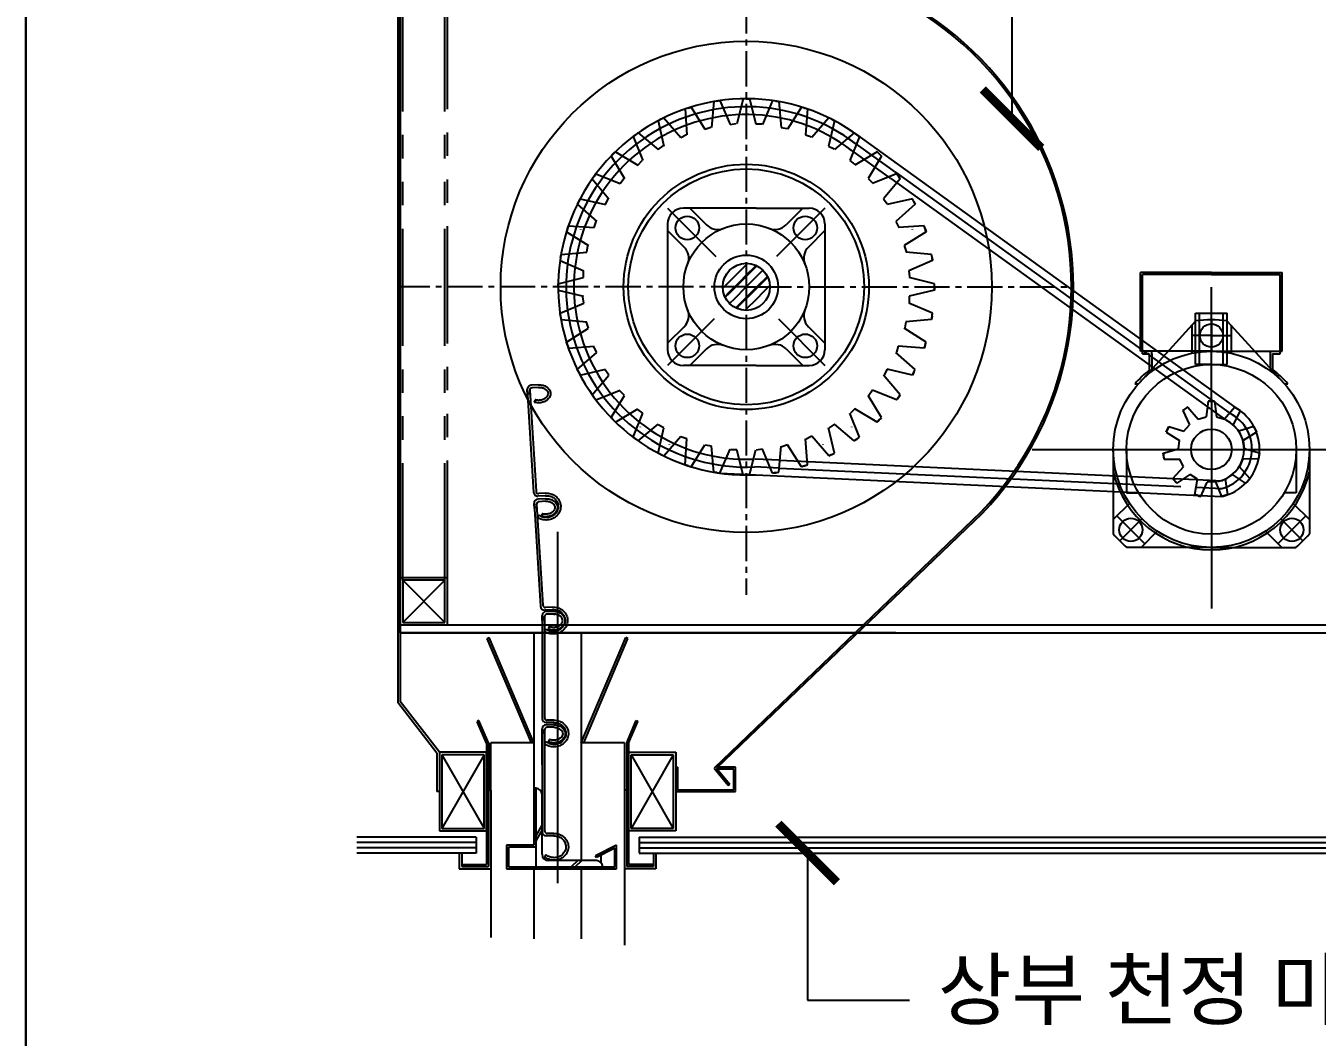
# Model space of a CAD drawing. Extents: x 4650 to 80882, y 2100 to 57300.
# Drawn here: x 4650 to 10159, y 10852 to 15167 of the extents above; entities that cross this region are included whole.
import ezdxf

# ---------------------------------------------------------------- set-up
doc = ezdxf.new("R2010")
doc.units = 0
doc.header["$LTSCALE"] = 200
doc.header["$MEASUREMENT"] = 0
for name, pattern in [('CENTER2', [1.125, 0.75, -0.125, 0.125, -0.125]), ('CENTERX2', [4, 2.5, -0.5, 0.5, -0.5]), ('PHANTOM', [2.5, 1.25, -0.25, 0.25, -0.25, 0.25, -0.25]), ('PHANTOMX2', [5, 2.5, -0.5, 0.5, -0.5, 0.5, -0.5])]:
    doc.linetypes.add(name, pattern=pattern)
doc.layers.get('0').update_dxf_attribs({"linetype": 'CONTINUOUS'})
for name, color, linetype in [('1', 1, 'CONTINUOUS'), ('2', 6, 'CONTINUOUS'), ('3', 3, 'CONTINUOUS'), ('3SEC', 3, 'CONTINUOUS'), ('ANIFO', 7, 'CONTINUOUS'), ('C', 4, 'CONTINUOUS'), ('LIN', 1, 'CENTER2'), ('R', 1, 'CONTINUOUS'), ('S', 2, 'CONTINUOUS'), ('SYM-LEAD', 6, 'CONTINUOUS'), ('TEX', 3, 'CONTINUOUS'), ('TEXT', 3, 'CONTINUOUS'), ('YG01', 3, 'CONTINUOUS')]:
    doc.layers.add(name, color=color, linetype=linetype)
doc.styles.add('$0$스타일1', font='malgun.ttf')
doc.styles.add('스타일1', font='malgun.ttf')
doc.dimstyles.new('DIM-QD 1', dxfattribs={"dimtxt": 3, "dimasz": 1.5, "dimexe": 1, "dimexo": 0, "dimgap": 1, "dimtad": 1, "dimdec": 3, "dimdsep": 46, "dimlunit": 6, "dimtxsty": '$0$스타일1', "dimblk1": 'ARCHTICK', "dimblk2": 'ARCHTICK', "dimsah": 1, "dimcen": 0, "dimclrd": 256, "dimclre": 256, "dimclrt": 3, "dimazin": 2, "dimtfac": 1, "dimtdec": 3, "dimtix": 1, "dimtmove": 2, "dimatfit": 3, "dimldrblk": 'ARCHTICK', "dimfxl": 1, "dimtolj": 1, "dimtzin": 0, "dimarcsym": 0})

# ---------------------------------------------------------------- blocks, each defined once
blk = doc.blocks.new('_ARCHTICK')
at = {"color": 0, "linetype": 'ByBlock', "const_width": 0.15}
blk.add_lwpolyline([(-0.5, -0.5), (0.5, 0.5)], dxfattribs=at)

msp = doc.modelspace()

# ---------------------------------------------------------------- linework, layer by layer
msp.add_line((4650, 19500), (4650, 2100))
at = {"color": 1}
for p, q in [((6623.5, 11906.3), (6633.5, 11906.3)), ((6623.5, 11906.3), (6623.5, 11580.9)), ((6633.5, 11906.3), (6633.5, 11570.8)), ((7213.4, 11906.3), (7203.3, 11906.3)), ((7203.3, 11906.3), (7203.3, 11570.8)), ((7213.4, 11906.3), (7213.4, 11580.9)), ((7213.4, 11906.3), (7213.4, 11580.9)), ((6570.9, 11705), (6062.8, 11705)), ((6570.9, 11705), (6570.9, 11637.9)), ((7266, 11705), (10483.2, 11705)), ((7266, 11705), (7266, 11637.9)), ((7266, 11705), (7266, 11637.9)), ((6570.9, 11637.9), (6062.8, 11637.9)), ((6499.3, 11637.9), (6499.3, 11570.8)), ((6509.4, 11637.9), (6509.4, 11580.9)), ((7266, 11637.9), (10483.2, 11637.9)), ((7327.4, 11637.9), (7327.4, 11580.9)), ((7337.5, 11637.9), (7337.5, 11570.8)), ((6499.3, 11570.8), (6633.5, 11570.8)), ((6509.4, 11580.9), (6623.5, 11580.9)), ((7337.5, 11570.8), (7203.3, 11570.8)), ((7327.4, 11580.9), (7213.4, 11580.9))]:
    msp.add_line(p, q, dxfattribs=at)
at = {"layer": '1', "color": 1}
for p, q in [((6817.8, 11914.3), (6817.8, 11671.5)), ((6825.8, 11914.3), (6825.8, 11663.4)), ((6817.8, 11671.5), (6700.6, 11671.5)), ((6700.6, 11671.5), (6700.6, 11570.8)), ((6825.8, 11663.4), (6708.7, 11663.4)), ((6708.7, 11663.4), (6708.7, 11578.9)), ((6700.6, 11570.8), (7170.3, 11570.8)), ((6708.7, 11578.9), (7162.2, 11578.9))]:
    msp.add_line(p, q, dxfattribs=at)
at = {"layer": '2', "color": 1}
for p, q in [((6403.4, 12063.4), (6236.8, 12280.1)), ((6414.1, 12067.9), (6247.5, 12284.6)), ((6403.4, 12063.4), (6403.4, 11900.1)), ((6414.1, 11900.1), (6403.4, 11900.1)), ((6825.8, 11914.3), (6825.8, 11578.9)), ((6852.7, 11632.5), (6852.7, 11887.5)), ((6852.7, 11758.9), (6825.8, 11711.5)), ((6852.7, 11736.9), (6825.8, 11689.5)), ((6825.8, 11578.9), (7111.2, 11578.9)), ((7084.4, 11605.7), (6879.5, 11605.7)), ((7005.5, 11605.7), (6976.6, 11578.9)), ((7022.5, 11605.7), (6993.6, 11578.9))]:
    msp.add_line(p, q, dxfattribs=at)
for centre, start, end in [((6825.8, 11887.5), 0, 90), ((6879.5, 11632.5), 180, 270), ((7084.4, 11578.9), 0, 90)]:
    msp.add_arc(centre, 26.8, start, end, dxfattribs=at)
at = {"layer": '3', "color": 1}
for p, q in [((6448.8, 12812), (6247.5, 12812)), ((6247.5, 12812), (6247.5, 12610.8)), ((6438, 12801.3), (6258.2, 12801.3)), ((6258.2, 12801.3), (6258.2, 12621.5)), ((6438, 12621.5), (6438, 12801.3)), ((6448.8, 12610.8), (6448.8, 12812)), ((6258.2, 12621.5), (6438, 12621.5)), ((6247.5, 12610.8), (6448.8, 12610.8)), ((6615.4, 12067.9), (6414.1, 12067.9)), ((6414.1, 12067.9), (6414.1, 11732.4)), ((6615.4, 11732.4), (6615.4, 12067.9)), ((7221.4, 12067.9), (7422.7, 12067.9)), ((7221.4, 11732.4), (7221.4, 12067.9)), ((7422.7, 12067.9), (7422.7, 11732.4)), ((6604.7, 12057.1), (6424.9, 12057.1)), ((6424.9, 12057.1), (6424.9, 11743.1)), ((6604.7, 11743.1), (6604.7, 12057.1)), ((7232.2, 12057.1), (7412, 12057.1)), ((7232.2, 11743.1), (7232.2, 12057.1)), ((7412, 12057.1), (7412, 11743.1)), ((6825.8, 11914.3), (6817.8, 11914.3)), ((6424.9, 11743.1), (6604.7, 11743.1)), ((7412, 11743.1), (7232.2, 11743.1)), ((6414.1, 11732.4), (6615.4, 11732.4)), ((7422.7, 11732.4), (7221.4, 11732.4)), ((7170.3, 11671.5), (7080.6, 11625.8)), ((7084.3, 11618.6), (7080.6, 11625.8)), ((7162.2, 11658.3), (7084.3, 11618.6)), ((7162.2, 11578.9), (7162.2, 11658.3)), ((7170.3, 11570.8), (7170.3, 11671.5))]:
    msp.add_line(p, q, dxfattribs=at)
at = {"layer": '3SEC', "color": 1}
msp.add_line((6247.5, 12577.2), (7640.9, 12577.2), dxfattribs=at)
at = {"layer": 'ANIFO', "color": 1}
for p, q in [((8723.9, 13092.1), (7586.2, 12000.3)), ((8729.7, 13086.5), (7597, 11999.9)), ((7586.2, 12000.3), (7646.9, 11927.2)), ((7597, 11999.9), (7653.1, 11932.3)), ((7646.9, 11927.2), (7653.1, 11932.3))]:
    msp.add_line(p, q, dxfattribs=at)
at = {"layer": 'C', "color": 1}
for p, q in [((6788.8, 13614.8), (6816.2, 13176.5)), ((6790.1, 13593.9), (6788.8, 13614.8)), ((6799.7, 13611.5), (6826.6, 13181.2)), ((6800.2, 13604.8), (6799.7, 13611.5)), ((6836.8, 13635.3), (6805.1, 13633.3)), ((6837.5, 13624.6), (6809.8, 13622.9)), ((6837.5, 13624.6), (6843.8, 13625)), ((6800.8, 13594.5), (6800.2, 13604.8)), ((6823.3, 13571.2), (6818.4, 13561.5)), ((6866, 13172.9), (6838, 13171.1)), ((6819.6, 13107.8), (6818.3, 13128.8)), ((6818.3, 13128.8), (6845.6, 12690.5)), ((6829.6, 13118.7), (6829.2, 13125.4)), ((6829.2, 13125.4), (6856.1, 12695.1)), ((6830.3, 13108.5), (6829.6, 13118.7)), ((6866.3, 13149.3), (6834.6, 13147.3)), ((6866.9, 13162.2), (6834.7, 13160.2)), ((6867, 13138.6), (6839.3, 13136.8)), ((6867, 13138.6), (6873.3, 13139)), ((6839.4, 13078.8), (6832.6, 13070.4)), ((6852.8, 13085.2), (6847.9, 13075.5)), ((6896.4, 12676.1), (6864.1, 12674.1)), ((6895.5, 12686.8), (6867.5, 12685.1)), ((6852.7, 12650.7), (6852.7, 12211.6)), ((6852.7, 12629.7), (6852.7, 12650.7)), ((6863.4, 12646.7), (6863.4, 12215.6)), ((6863.4, 12640), (6863.4, 12646.7)), ((6863.4, 12629.7), (6863.4, 12640)), ((6901.9, 12668.2), (6870.1, 12668.2)), ((6901.9, 12657.5), (6874.1, 12657.5)), ((6901.9, 12657.5), (6908.2, 12657.5)), ((6868.8, 12592.8), (6862.1, 12584.4)), ((6884.5, 12605.1), (6879, 12595.7)), ((6902.4, 12194.1), (6870.1, 12194.1)), ((6901.9, 12185.1), (6870.1, 12185.1)), ((6902.2, 12204.8), (6874.1, 12204.8)), ((6852.7, 12146.7), (6852.7, 12167.7)), ((6852.7, 12167.7), (6852.7, 11728.5)), ((6852.7, 12013.8), (6852.7, 12146.7)), ((6863.4, 12156.9), (6863.4, 12163.6)), ((6863.4, 12163.6), (6863.4, 11732.5)), ((6863.4, 12146.7), (6863.4, 12156.9)), ((6863.4, 12146.7), (6863.4, 12013.8)), ((6901.9, 12174.4), (6874.1, 12174.4)), ((6884.5, 12122), (6879, 12112.6)), ((6901.9, 12174.4), (6908.2, 12174.4)), ((6869.8, 12112.6), (6862.5, 12104.7)), ((6902.4, 11711), (6870.1, 11711)), ((6902.2, 11721.8), (6874.1, 11721.8)), ((6869.8, 11629.6), (6862.5, 11621.6))]:
    msp.add_line(p, q, dxfattribs=at)
for points in [[(6836.8, 13635.3, -0.07833), (6856.3, 13633.5, -0.087736), (6872.3, 13626.2, -0.105426), (6884, 13614, -0.122587), (6888.4, 13600, -0.122587)], [(6837.5, 13624.6, -0.07833), (6853.7, 13623.1, -0.087736), (6866.2, 13617.4, -0.105426), (6874.8, 13608.3, -0.122587), (6877.7, 13599.3, -0.122587)], [(6888.4, 13600, -0.122587), (6885.8, 13585.6, -0.105426), (6875.7, 13572, -0.087736), (6860.8, 13562.8, -0.07833), (6841.6, 13558.6, -0.07833), (6822.1, 13560.4, -0.019148), (6818.4, 13561.5, -0.105426)], [(6877.7, 13599.3, -0.122587), (6876, 13590, -0.105426), (6868.6, 13580, -0.087736), (6856.8, 13572.8, -0.07833), (6841, 13569.3, -0.07833), (6824.8, 13570.8, -0.009524), (6823.3, 13571.2, -0.105426)], [(6866, 13172.9, -0.091225), (6889.7, 13170.5, -0.095179), (6910.2, 13159.9, -0.101362), (6925.3, 13142.3, -0.106214), (6931.8, 13120.7, -0.106214)], [(6931.8, 13120.7, -0.106214), (6928.8, 13098.4, -0.101362), (6916.8, 13078.6, -0.095179), (6898.2, 13064.9, -0.091225), (6875.2, 13058.7, -0.091225), (6851.6, 13061.1, -0.08679), (6832.6, 13070.4, -0.101362)], [(6921.1, 13119.9, -0.106214), (6918.7, 13102, -0.101362), (6908.9, 13085.9, -0.095179), (6893.6, 13074.6, -0.091225), (6874.4, 13069.4, -0.091225), (6854.6, 13071.4, -0.084325), (6839.4, 13078.8, -0.035672)], [(6917.9, 13114, -0.122587), (6915.2, 13099.6, -0.105426), (6905.2, 13086, -0.087736), (6890.2, 13076.8, -0.07833), (6871.1, 13072.5, -0.07833), (6851.6, 13074.4, -0.019148), (6847.9, 13075.5, -0.105426)], [(6907.2, 13113.3, -0.122587), (6905.5, 13104, -0.105426), (6898, 13094, -0.087736), (6886.3, 13086.8, -0.07833), (6870.4, 13083.3, -0.07833), (6854.3, 13084.8, -0.009524), (6852.8, 13085.2, -0.105426)], [(6866.3, 13149.3, -0.07833), (6885.8, 13147.4, -0.087736), (6901.8, 13140.2, -0.105426), (6913.5, 13127.9, -0.122587), (6917.9, 13114, -0.122587)], [(6866.9, 13162.2, -0.091225), (6886.7, 13160.2, -0.095179), (6903.6, 13151.5, -0.101362), (6915.9, 13137.1, -0.106214), (6921.1, 13119.9, -0.106214)], [(6867, 13138.6, -0.07833), (6883.2, 13137, -0.087736), (6895.7, 13131.4, -0.105426), (6904.3, 13122.3, -0.122587), (6907.2, 13113.3, -0.122587)], [(6895.5, 12686.8, -0.091225), (6919.1, 12684.4, -0.095179), (6939.7, 12673.9, -0.101362), (6954.7, 12656.3, -0.106214), (6961.2, 12634.7, -0.106214)], [(6896.4, 12676.1, -0.091225), (6916.1, 12674.1, -0.095179), (6933.1, 12665.4, -0.101362), (6945.3, 12651.1, -0.106214), (6950.5, 12633.9, -0.106214)], [(6961.2, 12634.7, -0.106214), (6958.3, 12612.4, -0.101362), (6946.3, 12592.6, -0.095179), (6927.7, 12578.9, -0.091225), (6904.7, 12572.7, -0.091225), (6881.1, 12575.1, -0.08679), (6862.1, 12584.4, -0.101362)], [(6950.5, 12633.9, -0.106214), (6948.2, 12616, -0.101362), (6938.4, 12599.9, -0.095179), (6923, 12588.6, -0.091225), (6903.8, 12583.4, -0.091225), (6884.1, 12585.4, -0.084325), (6868.8, 12592.8, -0.035672)], [(6901.9, 12185.1, -0.07833), (6921.3, 12182.1, -0.087736), (6936.7, 12173.9, -0.105426), (6947.6, 12160.9, -0.122587), (6951.2, 12146.7, -0.122587)], [(6902.2, 12204.8, -0.091225), (6925.7, 12201, -0.095179), (6945.6, 12189.2, -0.101362), (6959.4, 12170.6, -0.106214), (6964.6, 12148.7, -0.106214)], [(6902.4, 12194.1, -0.091225), (6922, 12190.9, -0.095179), (6938.4, 12181.1, -0.101362), (6949.7, 12166.1, -0.106214), (6953.8, 12148.5, -0.106214)], [(6964.6, 12148.7, -0.106214), (6960.3, 12126.6, -0.101362), (6947, 12107.6, -0.095179), (6927.6, 12095.1, -0.091225), (6904.3, 12090.4, -0.091225), (6880.9, 12094.2, -0.08679), (6862.5, 12104.7, -0.101362)], [(6953.8, 12148.5, -0.106214), (6950.4, 12130.8, -0.101362), (6939.6, 12115.4, -0.095179), (6923.6, 12105, -0.091225), (6904.1, 12101.1, -0.091225), (6884.5, 12104.3, -0.084325), (6869.8, 12112.6, -0.035672)], [(6951.2, 12146.7, -0.122587), (6947.6, 12132.5, -0.105426), (6936.7, 12119.5, -0.087736), (6921.3, 12111.3, -0.07833), (6901.9, 12108.2, -0.07833), (6882.6, 12111.3, -0.019148), (6879, 12112.6, -0.105426)], [(6940.4, 12146.7, -0.122587), (6938.2, 12137.5, -0.105426), (6930.1, 12128, -0.087736), (6918, 12121.5, -0.07833), (6901.9, 12119, -0.07833), (6885.9, 12121.5, -0.009524), (6884.5, 12122, -0.105426)], [(6901.9, 12174.4, -0.07833), (6918, 12171.9, -0.087736), (6930.1, 12165.4, -0.105426), (6938.2, 12155.8, -0.122587), (6940.4, 12146.7, -0.122587)], [(6902.2, 11721.8, -0.091225), (6925.7, 11717.9, -0.095179), (6945.6, 11706.1, -0.101362), (6959.4, 11687.6, -0.106214), (6964.6, 11665.6, -0.106214)], [(6902.4, 11711, -0.091225), (6922, 11707.8, -0.095179), (6938.4, 11698.1, -0.101362), (6949.7, 11683, -0.106214), (6953.8, 11665.4, -0.106214)], [(6964.6, 11665.6, -0.106214), (6960.3, 11643.5, -0.101362), (6947, 11624.5, -0.095179), (6927.6, 11612, -0.091225), (6904.3, 11607.3, -0.091225), (6880.9, 11611.2, -0.08679), (6862.5, 11621.6, -0.101362)], [(6953.8, 11665.4, -0.106214), (6950.4, 11647.8, -0.101362), (6939.6, 11632.3, -0.095179), (6923.6, 11622, -0.091225), (6904.1, 11618, -0.091225), (6884.5, 11621.3, -0.084325), (6869.8, 11629.6, -0.035672)]]:
    msp.add_lwpolyline(points, format="xyb", dxfattribs=at)
for centre, radius, start, end in [((6806.2, 13615.9), 17.4, 93.5735, 183.5735), ((6810.5, 13612.1), 10.7, 93.5735, 183.5735), ((6833.6, 13177.6), 17.4, 183.5735, 273.5735), ((6837.3, 13181.8), 10.7, 183.5735, 273.5735), ((6835.7, 13129.9), 17.4, 93.5733, 183.5733), ((6839.9, 13126.1), 10.7, 93.5733, 183.5733), ((6863, 12691.5), 17.4, 183.5733, 273.5733), ((6866.8, 12695.8), 10.7, 183.5733, 273.5733), ((6870.1, 12650.7), 17.4, 90, 180), ((6874.1, 12646.7), 10.7, 90, 180), ((6901.9, 12605.3), 62.9, 72.0846, 90), ((6901.9, 12605.3), 52.2, 72.0846, 90), ((6905.8, 12617.3), 39.6, 52.0284, 72.0846), ((6905.8, 12617.3), 50.3, 52.0284, 72.0846), ((6911.8, 12624.9), 29.9, 27.9554, 52.0284), ((6911.8, 12634.6), 29.9, 307.9716, 332.0446), ((6911.8, 12624.9), 40.6, 27.9554, 52.0284), ((6911.8, 12634.6), 40.6, 307.9716, 332.0446), ((6920.9, 12629.7), 19.6, 0, 27.9554), ((6920.9, 12629.7), 19.6, 332.0446, 0), ((6920.9, 12629.7), 30.3, 0, 27.9554), ((6920.9, 12629.7), 30.3, 332.0446, 0), ((6898, 12642.2), 50.3, 247.6966, 252.0846), ((6901.9, 12654.2), 62.9, 252.0846, 270), ((6898, 12642.2), 39.6, 249.9018, 252.0846), ((6901.9, 12654.2), 52.2, 252.0846, 270), ((6901.9, 12654.2), 52.2, 270, 287.9154), ((6901.9, 12654.2), 62.9, 270, 287.9154), ((6905.8, 12642.2), 39.6, 287.9154, 307.9716), ((6905.8, 12642.2), 50.3, 287.9154, 307.9716), ((6870.1, 12211.6), 17.4, 180, 270), ((6870.1, 12167.7), 17.4, 90, 180), ((6874.1, 12215.6), 10.7, 180, 270), ((6874.1, 12163.6), 10.7, 90, 180), ((6870.1, 11728.5), 17.4, 180, 270), ((6874.1, 11732.5), 10.7, 180, 270)]:
    msp.add_arc(centre, radius, start, end, dxfattribs=at)
at = {"layer": 'LIN', "color": 1, "linetype": 'PHANTOM', "ltscale": 2}
msp.add_line((6438, 12801.3), (6258.2, 12621.5), dxfattribs=at)
at = {"layer": 'R', "color": 1}
for p, q in [((6247.5, 12577.2), (6247.5, 15529.2)), ((7475.6, 14816.3), (7488.3, 14820.5)), ((7488.3, 14820.5), (7547, 14726.7)), ((7584.7, 14843.6), (7575, 14733.4)), ((7598, 14845.7), (7584.7, 14843.6)), ((7598, 14845.7), (7611.2, 14847.8)), ((7611.2, 14847.8), (7654.5, 14746)), ((7710.1, 14855.6), (7683.3, 14748.3)), ((7723.5, 14855.6), (7710.1, 14855.6)), ((7723.5, 14855.6), (7736.9, 14855.6)), ((7736.9, 14855.6), (7763.8, 14748.3)), ((7835.8, 14847.8), (7792.5, 14746)), ((7849, 14845.7), (7835.8, 14847.8)), ((7849, 14845.7), (7862.3, 14843.6)), ((7862.3, 14843.6), (7872, 14733.4)), ((7958.7, 14820.5), (7900, 14726.7)), ((7971.5, 14816.3), (7958.7, 14820.5)), ((7359.2, 14768.1), (7347.3, 14762.1)), ((7359.2, 14768.1), (7371.2, 14774.2)), ((7371.2, 14774.2), (7443.8, 14690.8)), ((7475.6, 14816.3), (7462.8, 14812.2)), ((7462.8, 14812.2), (7470.4, 14701.8)), ((7504.9, 14769.4), (7504.9, 14769.3)), ((7554.7, 14782.8), (7554.7, 14782.7)), ((7581, 14788.4), (7581, 14788.2)), ((7593.1, 14790.6), (7593.2, 14790.5)), ((7619.6, 14794.8), (7619.7, 14794.7)), ((7710.1, 14801.9), (7710.1, 14801.8)), ((7736.9, 14801.9), (7736.9, 14801.8)), ((7827.4, 14794.8), (7827.4, 14794.7)), ((7853.9, 14790.6), (7853.9, 14790.5)), ((7866, 14788.4), (7866, 14788.2)), ((7892.3, 14782.8), (7892.3, 14782.7)), ((7942.1, 14769.4), (7942.1, 14769.3)), ((7971.5, 14816.3), (7984.2, 14812.2)), ((7984.2, 14812.2), (7976.6, 14701.8)), ((8075.8, 14774.2), (8003.2, 14690.8)), ((8087.8, 14768.1), (8075.8, 14774.2)), ((8087.8, 14768.1), (8099.7, 14762.1)), ((7251.9, 14702.4), (7262.7, 14710.2)), ((7251.9, 14702.4), (7262.7, 14710.2)), ((7262.7, 14710.2), (7347.6, 14639.2)), ((7347.3, 14762.1), (7372.1, 14654.2)), ((7371.7, 14714.2), (7371.7, 14714.1)), ((7395.6, 14726.4), (7395.6, 14726.3)), ((7406.7, 14731.7), (7406.8, 14731.6)), ((7431.2, 14742.7), (7431.3, 14742.5)), ((7479.4, 14761.1), (7479.4, 14761)), ((7547, 14726.7), (7572.5, 14735)), ((7654.5, 14746), (7681, 14750.2)), ((7763.8, 14748.3), (7790.6, 14748.3)), ((7872, 14733.4), (7898.5, 14729.2)), ((7967.6, 14761.1), (7967.6, 14761)), ((8015.8, 14742.7), (8015.7, 14742.5)), ((8040.3, 14731.7), (8040.2, 14731.6)), ((8051.5, 14726.4), (8051.4, 14726.3)), ((8099.7, 14762.1), (8074.9, 14654.2)), ((8075.4, 14714.2), (8075.3, 14714.1)), ((8184.3, 14710.2), (8099.5, 14639.2)), ((8184.3, 14710.2), (9807.2, 13539.9)), ((8195.1, 14702.4), (8184.3, 14710.2)), ((8195.1, 14702.4), (8184.3, 14710.2)), ((7251.9, 14702.4), (7241, 14694.5)), ((7241, 14694.5), (7282.4, 14591.9)), ((7294.3, 14666.8), (7294.4, 14666.7)), ((7294.3, 14666.8), (7294.4, 14666.7)), ((7347.6, 14639.2), (7369.3, 14655)), ((7443.8, 14690.8), (7467.8, 14703)), ((7976.6, 14701.8), (8002.1, 14693.5)), ((8074.9, 14654.2), (8098.8, 14642)), ((8340, 14515.2), (8138, 14660.7)), ((8152.7, 14666.8), (8152.7, 14666.7)), ((8152.7, 14666.8), (8152.7, 14666.7)), ((8359.6, 14542.4), (8157.6, 14687.9)), ((8206, 14694.5), (8164.6, 14591.9)), ((8206, 14694.5), (8164.6, 14591.9)), ((8195.1, 14702.4), (8206, 14694.5)), ((8195.1, 14702.4), (8206, 14694.5)), ((7156.1, 14620.6), (7146.7, 14611.1)), ((7146.7, 14611.1), (7203.6, 14516.2)), ((7156.1, 14620.6), (7165.6, 14630.1)), ((7165.6, 14630.1), (7260.5, 14573.2)), ((7272.6, 14651.1), (7272.6, 14651)), ((7272.6, 14651.1), (7272.6, 14651)), ((8174.4, 14651.1), (8174.4, 14651)), ((8174.4, 14651.1), (8174.4, 14651)), ((8281.4, 14630.1), (8186.5, 14573.2)), ((8300.4, 14611.1), (8243.4, 14516.2)), ((8290.9, 14620.6), (8281.4, 14630.1)), ((8290.9, 14620.6), (8300.4, 14611.1)), ((7158.1, 14544.2), (7158.2, 14544.2)), ((7176.1, 14564.2), (7176.2, 14564.1)), ((7184.6, 14573.2), (7184.7, 14573.1)), ((7203.6, 14592.1), (7203.7, 14592)), ((7260.5, 14573.2), (7279.5, 14592.1)), ((8164.6, 14591.9), (8186.3, 14576.1)), ((8164.6, 14591.9), (8186.3, 14576.1)), ((8243.4, 14592.1), (8243.3, 14592)), ((8262.4, 14573.2), (8262.3, 14573.1)), ((8270.9, 14564.2), (8270.8, 14564.1)), ((8288.9, 14544.2), (8288.8, 14544.2)), ((7074.4, 14524.9), (7066.5, 14514)), ((7066.5, 14514), (7137.6, 14429.2)), ((7074.4, 14524.9), (7082.3, 14535.7)), ((7082.3, 14535.7), (7184.9, 14494.3)), ((7125.7, 14504.2), (7125.8, 14504.1)), ((7184.9, 14494.3), (7200.7, 14516)), ((8243.4, 14516.2), (8262.4, 14497.2)), ((8364.8, 14535.7), (8262.1, 14494.3)), ((8380.5, 14514), (8309.5, 14429.2)), ((8321.3, 14504.2), (8321.2, 14504.1)), ((8340, 14515.2), (9767.9, 13485.5)), ((8359.6, 14542.4), (9787.6, 13512.7)), ((8372.6, 14524.9), (8364.8, 14535.7)), ((8372.6, 14524.9), (8380.5, 14514)), ((7081.8, 14439.2), (7081.9, 14439.1)), ((7109.9, 14482.4), (7110, 14482.4)), ((8337.1, 14482.4), (8337, 14482.4)), ((8365.2, 14439.2), (8365.1, 14439.1)), ((7008.6, 14417.5), (7002.5, 14405.5)), ((7002.5, 14405.5), (7086, 14332.9)), ((7008.6, 14417.5), (7014.7, 14429.5)), ((7014.7, 14429.5), (7122.5, 14404.6)), ((7050.3, 14381.2), (7050.4, 14381.1)), ((7062.5, 14405.1), (7062.6, 14405)), ((7068.4, 14416), (7068.5, 14415.9)), ((7122.5, 14404.6), (7134.7, 14428.5)), ((7388, 14388.7), (7594.2, 14182.5)), ((7723.5, 14388.7), (7455.1, 14388.7)), ((7482.9, 14388.7), (7553.5, 14318.1)), ((7766.1, 14388.7), (7723.5, 14388.7)), ((7766.1, 14388.7), (7991.9, 14388.7)), ((8059, 14388.7), (7852.8, 14182.5)), ((7964.1, 14388.7), (7893.5, 14318.1)), ((8309.5, 14429.2), (8325.2, 14407.5)), ((8432.3, 14429.5), (8324.5, 14404.6)), ((8444.5, 14405.5), (8361.1, 14332.9)), ((8378.6, 14416), (8378.5, 14415.9)), ((8384.5, 14405.1), (8384.4, 14405)), ((8396.7, 14381.2), (8396.6, 14381.1)), ((8438.4, 14417.5), (8432.3, 14429.5)), ((8438.4, 14417.5), (8444.5, 14405.5)), ((7074.9, 14306.3), (7083.2, 14331.8)), ((7074.9, 14306.3), (7083.2, 14331.8)), ((8361.1, 14332.9), (8373.2, 14309)), ((6960.4, 14301.2), (6956.3, 14288.4)), ((6960.4, 14301.2), (6956.3, 14288.4)), ((6956.3, 14288.4), (7050.1, 14229.7)), ((6956.3, 14288.4), (7050.1, 14229.7)), ((6960.4, 14301.2), (6964.6, 14313.9)), ((6960.4, 14301.2), (6964.6, 14313.9)), ((6964.6, 14313.9), (7074.9, 14306.3)), ((6964.6, 14313.9), (7074.9, 14306.3)), ((7007.3, 14271.8), (7007.4, 14271.8)), ((7007.3, 14271.8), (7007.4, 14271.8)), ((7015.6, 14297.4), (7015.7, 14297.3)), ((7015.6, 14297.4), (7015.7, 14297.3)), ((7388, 14321.6), (7388, 13784.9)), ((7388, 14293.8), (7458.7, 14223.2)), ((8059, 14293.8), (7988.4, 14223.2)), ((8059, 14321.6), (8059, 13784.9)), ((8482.5, 14313.9), (8372.1, 14306.3)), ((8482.5, 14313.9), (8372.1, 14306.3)), ((8490.8, 14288.4), (8397, 14229.7)), ((8490.8, 14288.4), (8397, 14229.7)), ((8431.4, 14297.4), (8431.3, 14297.3)), ((8431.4, 14297.4), (8431.3, 14297.3)), ((8439.7, 14271.8), (8439.6, 14271.8)), ((8439.7, 14271.8), (8439.6, 14271.8)), ((8486.6, 14301.2), (8482.5, 14313.9)), ((8486.6, 14301.2), (8482.5, 14313.9)), ((8486.6, 14301.2), (8490.8, 14288.4)), ((8486.6, 14301.2), (8490.8, 14288.4)), ((7043.3, 14201.7), (7047.5, 14228.2)), ((8397, 14229.7), (8405.2, 14204.2)), ((8397, 14229.7), (8405.2, 14204.2)), ((6931, 14178.7), (6928.9, 14165.5)), ((6928.9, 14165.5), (7030.7, 14122.2)), ((6931, 14178.7), (6933.1, 14192)), ((6933.1, 14192), (7043.3, 14201.7)), ((6986.1, 14183.6), (6986.2, 14183.6)), ((8513.9, 14192), (8403.7, 14201.7)), ((8518.1, 14165.5), (8416.3, 14122.2)), ((8460.9, 14183.6), (8460.8, 14183.6)), ((8516, 14178.7), (8513.9, 14192)), ((8516, 14178.7), (8518.1, 14165.5)), ((6977.5, 14118.1), (6977.6, 14118.1)), ((6980.3, 14144.8), (6980.4, 14144.8)), ((6981.9, 14157.1), (6982, 14157.1)), ((7028.5, 14093.5), (7028.5, 14120.3)), ((7676.1, 14100.7), (7699.8, 14124.4)), ((7699.8, 14124.4), (7729.1, 14153.7)), ((7722.3, 14101.9), (7765.3, 14144.8)), ((7723.5, 14100.7), (7766.9, 14144)), ((7724.7, 14099.5), (7768.1, 14142.9)), ((7747.2, 14077), (7794.7, 14124.4)), ((8416.3, 14122.2), (8420.5, 14095.7)), ((8465.1, 14157.1), (8465, 14157.1)), ((8466.7, 14144.8), (8466.6, 14144.8)), ((8469.5, 14118.1), (8469.4, 14118.1)), ((9707.6, 14114.1), (9405.6, 14114.1)), ((9405.6, 13778.6), (9405.6, 14114.1)), ((9707.6, 14106), (9413.7, 14106)), ((9413.7, 13767.9), (9413.7, 14106)), ((9707.6, 14114.1), (10009.5, 14114.1)), ((9707.6, 14106), (10001.4, 14106)), ((10001.4, 13767.9), (10001.4, 14106)), ((10009.5, 13778.6), (10009.5, 14114.1)), ((6247.5, 14053.2), (6238.1, 14053.2)), ((6921.1, 14066.6), (7028.5, 14093.5)), ((6921.1, 14053.2), (6921.1, 14066.6)), ((6921.1, 14053.2), (6921.1, 14039.8)), ((6974.8, 14066.6), (6974.9, 14066.6)), ((7723.5, 14053.2), (7622.9, 14053.2)), ((7723.5, 14053.2), (7622.9, 14053.2)), ((7723.5, 14053.2), (7622.9, 14053.2)), ((7723.5, 14053.2), (7622.9, 14053.2)), ((7625.7, 14050.4), (7676.1, 14100.7)), ((7648.3, 14027.8), (7698.6, 14078.1)), ((7649.5, 14026.6), (7699.8, 14077)), ((7650.7, 14025.4), (7701, 14075.8)), ((7673.2, 14002.9), (7723.5, 14053.2)), ((7673.2, 14002.9), (7723.5, 14053.2)), ((7698.6, 14078.1), (7722.3, 14101.9)), ((7699.8, 14077), (7723.5, 14100.7)), ((7701, 14075.8), (7724.7, 14099.5)), ((7723.5, 14053.2), (7747.2, 14077)), ((7723.5, 14053.2), (7766.1, 14053.2)), ((7723.5, 14053.2), (7723.5, 13952.6)), ((7746, 14030.7), (7769.8, 14054.4)), ((7747.2, 14029.5), (7770.9, 14053.2)), ((7748.4, 14028.3), (7772.1, 14052)), ((7769.8, 14054.4), (7813.5, 14098.2)), ((7770.9, 14053.2), (7814.3, 14096.6)), ((7772.1, 14052), (7815.5, 14095.4)), ((7794.7, 14029.5), (7824, 14058.8)), ((8525.9, 14066.6), (8418.5, 14093.5)), ((8472.2, 14066.6), (8472.1, 14066.6)), ((8525.9, 14053.2), (8525.9, 14066.6)), ((8525.9, 14053.2), (8525.9, 14039.8)), ((9707.6, 13721.9), (9707.6, 14051.7)), ((6921.1, 14039.8), (7028.5, 14013)), ((6974.8, 14039.8), (6974.9, 14039.8)), ((7030.7, 13984.3), (7026.5, 14010.8)), ((7648.3, 14027.8), (7632, 14011.5)), ((7649.4, 14026.6), (7632.7, 14009.8)), ((7650.6, 14025.4), (7633.9, 14008.7)), ((7673.2, 14002.9), (7652.4, 13982)), ((7695.7, 13980.4), (7746, 14030.7)), ((7696.9, 13979.2), (7747.2, 14029.5)), ((7698.1, 13978), (7748.4, 14028.3)), ((7720.6, 13955.5), (7770.9, 14005.8)), ((7770.9, 14005.8), (7794.7, 14029.5)), ((8525.9, 14039.8), (8418.5, 14013)), ((8418.5, 14013), (8418.5, 13986.1)), ((8472.2, 14039.8), (8472.1, 14039.8)), ((6928.9, 13941), (7030.7, 13984.3)), ((6931, 13927.7), (6928.9, 13941)), ((6977.5, 13988.3), (6977.6, 13988.3)), ((6980.3, 13961.6), (6980.4, 13961.6)), ((6981.9, 13949.4), (6982, 13949.4)), ((7695.7, 13980.4), (7678.6, 13963.2)), ((7696.9, 13979.2), (7680.2, 13962.4)), ((7698.1, 13978), (7681.3, 13961.2)), ((7720.7, 13955.5), (7717.9, 13952.7)), ((8518.1, 13941), (8416.3, 13984.3)), ((8465.1, 13949.4), (8465, 13949.4)), ((8466.7, 13961.6), (8466.6, 13961.6)), ((8469.5, 13988.3), (8469.4, 13988.3)), ((8516, 13927.7), (8518.1, 13941)), ((9639.5, 13941.3), (9774.4, 13941.3)), ((9639.5, 13721.9), (9639.5, 13941.3)), ((9656.3, 13721.9), (9656.3, 13941.3)), ((9757.6, 13721.9), (9757.6, 13941.3)), ((9774.4, 13721.9), (9774.4, 13941.3)), ((6931, 13927.7), (6933.1, 13914.5)), ((6933.1, 13914.5), (7043.3, 13904.7)), ((6986.1, 13922.9), (6986.2, 13922.9)), ((7050.1, 13876.7), (7041.8, 13902.3)), ((7050.1, 13876.7), (7041.8, 13902.3)), ((7586.8, 13916.5), (7388, 13717.8)), ((7458.7, 13883.3), (7388, 13812.7)), ((7860.3, 13916.5), (8059, 13717.8)), ((7988.4, 13883.3), (8059, 13812.7)), ((8403.7, 13904.7), (8399.5, 13878.2)), ((8513.9, 13914.5), (8403.7, 13904.7)), ((8460.9, 13922.9), (8460.8, 13922.9)), ((8516, 13927.7), (8513.9, 13914.5)), ((9640.5, 13906.4), (9400.3, 13644.3)), ((9623.7, 13888.1), (9623.7, 13770.2)), ((9640.5, 13906.4), (9640.5, 13908.7)), ((9707.6, 13796.2), (9707.6, 13912.8)), ((9707.6, 13796.2), (9707.6, 13912.8)), ((9707.6, 13912.8), (9707.6, 13778.6)), ((9774.6, 13906.4), (9774.6, 13908.7)), ((9774.6, 13906.4), (10014.8, 13644.3)), ((9791.4, 13888.1), (9791.4, 13770.2)), ((6956.3, 13818), (7050.1, 13876.7)), ((6956.3, 13818), (7050.1, 13876.7)), ((7007.3, 13834.6), (7007.4, 13834.7)), ((7007.3, 13834.6), (7007.4, 13834.7)), ((8490.8, 13818), (8397, 13876.7)), ((8490.8, 13818), (8397, 13876.7)), ((8439.7, 13834.6), (8439.6, 13834.7)), ((8439.7, 13834.6), (8439.6, 13834.7)), ((9707.6, 13845.7), (9623.7, 13845.7)), ((9707.6, 13845.7), (9791.4, 13845.7)), ((6960.4, 13805.3), (6956.3, 13818)), ((6960.4, 13805.3), (6956.3, 13818)), ((6960.4, 13805.3), (6964.6, 13792.5)), ((6960.4, 13805.3), (6964.6, 13792.5)), ((6964.6, 13792.5), (7074.9, 13800.2)), ((6964.6, 13792.5), (7074.9, 13800.2)), ((7002.5, 13700.9), (7086, 13773.6)), ((7015.6, 13809.1), (7015.7, 13809.1)), ((7015.6, 13809.1), (7015.7, 13809.1)), ((7086, 13773.6), (7073.8, 13797.5)), ((7553.5, 13788.4), (7482.9, 13717.8)), ((7893.5, 13788.4), (7964.1, 13717.8)), ((8444.5, 13700.9), (8361.1, 13773.6)), ((8372.1, 13800.2), (8363.8, 13774.6)), ((8372.1, 13800.2), (8363.8, 13774.6)), ((8482.5, 13792.5), (8372.1, 13800.2)), ((8482.5, 13792.5), (8372.1, 13800.2)), ((8431.4, 13809.1), (8431.3, 13809.1)), ((8431.4, 13809.1), (8431.3, 13809.1)), ((8486.6, 13805.3), (8482.5, 13792.5)), ((8486.6, 13805.3), (8482.5, 13792.5)), ((8486.6, 13805.3), (8490.8, 13818)), ((8486.6, 13805.3), (8490.8, 13818)), ((9707.6, 13778.6), (9405.6, 13778.6)), ((9453.3, 13767.9), (9453.3, 13778.6)), ((9707.6, 13778.6), (10009.5, 13778.6)), ((9958.2, 13778.6), (9958.2, 13695.3)), ((7050.3, 13725.3), (7050.4, 13725.3)), ((7723.5, 13717.8), (7455.1, 13717.8)), ((7766.1, 13717.8), (7723.5, 13717.8)), ((7766.1, 13717.8), (7991.9, 13717.8)), ((8396.7, 13725.3), (8396.6, 13725.3)), ((9442.6, 13767.9), (9413.7, 13767.9)), ((9413.7, 13767.9), (9442.6, 13767.9)), ((9442.6, 13767.9), (9442.6, 13697.9)), ((9453.3, 13767.9), (9453.3, 13697.9)), ((9707.6, 13721.9), (9639.5, 13721.9)), ((9707.6, 13721.9), (9774.4, 13721.9)), ((9707.6, 13565.2), (9707.6, 13721.9)), ((9968.9, 13767.9), (10001.4, 13767.9)), ((9968.9, 13767.9), (9968.9, 13700.6)), ((7008.6, 13689), (7002.5, 13700.9)), ((7008.6, 13689), (7014.7, 13677)), ((7014.7, 13677), (7122.5, 13701.8)), ((7062.5, 13701.4), (7062.6, 13701.4)), ((7066.5, 13592.5), (7137.6, 13677.3)), ((7068.4, 13690.5), (7068.5, 13690.6)), ((7081.8, 13667.3), (7081.9, 13667.3)), ((7137.6, 13677.3), (7121.8, 13699)), ((8380.5, 13592.5), (8309.5, 13677.3)), ((8324.5, 13701.8), (8312.3, 13677.9)), ((8432.3, 13677), (8324.5, 13701.8)), ((8365.2, 13667.3), (8365.1, 13667.3)), ((8378.6, 13690.5), (8378.5, 13690.6)), ((8384.5, 13701.4), (8384.4, 13701.4)), ((8438.4, 13689), (8432.3, 13677)), ((8438.4, 13689), (8444.5, 13700.9)), ((9453.3, 13697.9), (9453.3, 13692.4)), ((7082.3, 13570.8), (7184.9, 13612.1)), ((7109.9, 13624), (7110, 13624.1)), ((7203.6, 13590.2), (7184.6, 13609.2)), ((8262.1, 13612.1), (8246.4, 13590.4)), ((8364.8, 13570.8), (8262.1, 13612.1)), ((8337.1, 13624), (8337, 13624.1)), ((9381.8, 13639.7), (9396.1, 13639.7)), ((10019, 13639.7), (10033.3, 13639.7)), ((7074.4, 13581.6), (7066.5, 13592.5)), ((7074.4, 13581.6), (7082.3, 13570.8)), ((7125.7, 13602.3), (7125.8, 13602.4)), ((7146.7, 13495.4), (7203.6, 13590.2)), ((7158.1, 13562.2), (7158.2, 13562.3)), ((8300.4, 13495.4), (8243.4, 13590.2)), ((8288.9, 13562.2), (8288.8, 13562.3)), ((8321.3, 13602.3), (8321.2, 13602.4)), ((8372.6, 13581.6), (8364.8, 13570.8)), ((8372.6, 13581.6), (8380.5, 13592.5)), ((9694.1, 13565.2), (9685.1, 13498.8)), ((9694.1, 13565.2), (9721, 13565.2)), ((9707.6, 13565.2), (9707.6, 12681)), ((9721, 13565.2), (9729.1, 13498.8)), ((7165.6, 13476.4), (7260.5, 13533.3)), ((7176.1, 13542.3), (7176.2, 13542.4)), ((7184.6, 13533.3), (7184.7, 13533.4)), ((7203.6, 13514.3), (7203.7, 13514.4)), ((7241, 13412), (7282.4, 13514.6)), ((7241, 13412), (7282.4, 13514.6)), ((7282.4, 13514.6), (7260.7, 13530.4)), ((7282.4, 13514.6), (7260.7, 13530.4)), ((8206, 13412), (8164.6, 13514.6)), ((8206, 13412), (8164.6, 13514.6)), ((8186.5, 13533.3), (8167.5, 13514.3)), ((8281.4, 13476.4), (8186.5, 13533.3)), ((8243.4, 13514.3), (8243.3, 13514.4)), ((8262.4, 13533.3), (8262.3, 13533.4)), ((8270.9, 13542.3), (8270.8, 13542.4)), ((9585.4, 13525.4), (9607.9, 13539.9)), ((9585.4, 13525.4), (9613.7, 13464.7)), ((9607.9, 13539.9), (9650.7, 13488.4)), ((9650.7, 13488.4), (9685.1, 13498.8)), ((9729.1, 13498.8), (9763.7, 13488.9)), ((9807.2, 13539.9), (9763.7, 13488.9)), ((9829.8, 13525.4), (9800.7, 13465.2)), ((9807.2, 13539.9), (9829.8, 13525.4)), ((7156.1, 13485.9), (7146.7, 13495.4)), ((7156.1, 13485.9), (7165.6, 13476.4)), ((7262.7, 13396.2), (7347.6, 13467.3)), ((7262.7, 13396.2), (7347.6, 13467.3)), ((7272.6, 13455.4), (7272.6, 13455.5)), ((7272.6, 13455.4), (7272.6, 13455.5)), ((7347.3, 13344.4), (7372.1, 13452.2)), ((7372.1, 13452.2), (7348.2, 13464.4)), ((8099.7, 13344.4), (8074.9, 13452.2)), ((8099.5, 13467.3), (8077.8, 13451.5)), ((8099.5, 13467.3), (8077.8, 13451.5)), ((8184.3, 13396.2), (8099.5, 13467.3)), ((8184.3, 13396.2), (8099.5, 13467.3)), ((8174.4, 13455.4), (8174.4, 13455.5)), ((8174.4, 13455.4), (8174.4, 13455.5)), ((8290.9, 13485.9), (8281.4, 13476.4)), ((8290.9, 13485.9), (8300.4, 13495.4)), ((9515.4, 13433.1), (9526.5, 13457.5)), ((9526.5, 13457.5), (9590.3, 13437.3)), ((9590.3, 13437.3), (9613.7, 13464.7)), ((9800.7, 13465.2), (9824.4, 13438.1)), ((9888.6, 13457.5), (9824.4, 13438.1)), ((9888.6, 13457.5), (9899.7, 13433.1)), ((7251.9, 13404.1), (7241, 13412)), ((7251.9, 13404.1), (7241, 13412)), ((7251.9, 13404.1), (7262.7, 13396.2)), ((7251.9, 13404.1), (7262.7, 13396.2)), ((7294.3, 13439.6), (7294.4, 13439.7)), ((7294.3, 13439.6), (7294.4, 13439.7)), ((7371.2, 13332.2), (7443.8, 13415.7)), ((7371.7, 13392.2), (7371.7, 13392.3)), ((7470.4, 13404.7), (7444.9, 13413)), ((7462.8, 13294.3), (7470.4, 13404.7)), ((7984.2, 13294.3), (7976.6, 13404.7)), ((8003.2, 13415.7), (7979.3, 13403.5)), ((8075.8, 13332.2), (8003.2, 13415.7)), ((8075.4, 13392.2), (8075.3, 13392.3)), ((8152.7, 13439.6), (8152.7, 13439.7)), ((8152.7, 13439.6), (8152.7, 13439.7)), ((8195.1, 13404.1), (8184.3, 13396.2)), ((8195.1, 13404.1), (8184.3, 13396.2)), ((8195.1, 13404.1), (8206, 13412)), ((8195.1, 13404.1), (8206, 13412)), ((9515.4, 13433.1), (9572.1, 13397.3)), ((9567.2, 13361.7), (9572.1, 13397.3)), ((9899.7, 13433.1), (9842.7, 13398.1)), ((9842.7, 13398.1), (9848.1, 13362.5)), ((7359.2, 13338.3), (7347.3, 13344.4)), ((7359.2, 13338.3), (7371.2, 13332.2)), ((7395.6, 13380), (7395.6, 13380.2)), ((7406.7, 13374.7), (7406.8, 13374.8)), ((7431.2, 13363.8), (7431.3, 13363.9)), ((7479.4, 13345.3), (7479.4, 13345.4)), ((7488.3, 13286), (7547, 13379.8)), ((7504.9, 13337), (7504.9, 13337.1)), ((7575, 13373.1), (7548.5, 13377.3)), ((7584.7, 13262.8), (7575, 13373.1)), ((7611.2, 13258.6), (7654.5, 13360.5)), ((7683.3, 13358.2), (7656.4, 13358.2)), ((7683.3, 13358.2), (7656.4, 13358.2)), ((7710.1, 13250.9), (7683.3, 13358.2)), ((7710.1, 13250.9), (7683.3, 13358.2)), ((7736.9, 13250.9), (7763.8, 13358.2)), ((7736.9, 13250.9), (7763.8, 13358.2)), ((7792.5, 13360.5), (7766, 13356.3)), ((7835.8, 13258.6), (7792.5, 13360.5)), ((7862.3, 13262.8), (7872, 13373.1)), ((7900, 13379.8), (7874.5, 13371.5)), ((7958.7, 13286), (7900, 13379.8)), ((7942.1, 13337), (7942.1, 13337.1)), ((7967.6, 13345.3), (7967.6, 13345.4)), ((8015.8, 13363.8), (8015.7, 13363.9)), ((8040.3, 13374.7), (8040.2, 13374.8)), ((8051.5, 13380), (8051.4, 13380.2)), ((8087.8, 13338.3), (8075.8, 13332.2)), ((8087.8, 13338.3), (8099.7, 13344.4)), ((8942.4, 13360.1), (10474.3, 13360.1)), ((9289, 13360.1), (9289, 12999.1)), ((9345.8, 13360.1), (9345.8, 13174.4)), ((9502.6, 13344.2), (9567.2, 13361.7)), ((9506.4, 13317.6), (9502.6, 13344.2)), ((9912.5, 13344.2), (9848.1, 13362.5)), ((9912.5, 13344.2), (9908.7, 13317.6)), ((10069.3, 13360.1), (10069.3, 13174.4)), ((10126.1, 13360.1), (10126.1, 12999.1)), ((7475.6, 13290.1), (7462.8, 13294.3)), ((7475.6, 13290.1), (7488.3, 13286)), ((7554.7, 13323.7), (7554.7, 13323.8)), ((7581, 13318.1), (7581, 13318.2)), ((7593.1, 13315.8), (7593.2, 13316)), ((7619.6, 13311.7), (7619.7, 13311.8)), ((7710.1, 13304.5), (7710.1, 13304.7)), ((7710.1, 13304.5), (7710.1, 13304.7)), ((7736.9, 13304.5), (7736.9, 13304.7)), ((7736.9, 13304.5), (7736.9, 13304.7)), ((7863.8, 13280.5), (7760.3, 13285.2)), ((7865.3, 13314), (7761.8, 13318.7)), ((7827.4, 13311.7), (7827.4, 13311.8)), ((7853.9, 13315.8), (7853.9, 13316)), ((7863.8, 13280.5), (9577.1, 13201.2)), ((7865.4, 13314), (9578.7, 13234.7)), ((7866, 13318.1), (7866, 13318.2)), ((7892.3, 13323.7), (7892.3, 13323.8)), ((7971.5, 13290.1), (7958.7, 13286)), ((7971.5, 13290.1), (7984.2, 13294.3)), ((9506.4, 13317.6), (9573.4, 13318.2)), ((9543.7, 13235.9), (9588.6, 13285.5)), ((9588.6, 13285.5), (9573.4, 13318.2)), ((9841.8, 13319), (9827.1, 13286.2)), ((9871.4, 13235.9), (9827.1, 13286.2)), ((9908.7, 13317.6), (9841.8, 13319)), ((7598, 13260.7), (7584.7, 13262.8)), ((7598, 13260.7), (7611.2, 13258.6)), ((7611.2, 13258.6), (9752.5, 13159.5)), ((7723.5, 13250.9), (7710.1, 13250.9)), ((7723.5, 13250.9), (7710.1, 13250.9)), ((7723.5, 13250.9), (7736.9, 13250.9)), ((7723.5, 13250.9), (7736.9, 13250.9)), ((7849, 13260.7), (7835.8, 13258.6)), ((7849, 13260.7), (7862.3, 13262.8)), ((9561.3, 13215.6), (9543.7, 13235.9)), ((9561.3, 13215.6), (9617.4, 13252.3)), ((9578.7, 13234.7), (9643.6, 13231.7)), ((9647.8, 13233.1), (9617.4, 13252.3)), ((9636.9, 13167), (9647.8, 13233.1)), ((9643.6, 13231.7), (9755.6, 13226.5)), ((9798.3, 13253), (9768.1, 13233.3)), ((9778.2, 13167), (9768.1, 13233.3)), ((9853.8, 13215.6), (9798.3, 13253)), ((9871.4, 13235.9), (9853.8, 13215.6)), ((9345.8, 13174.4), (9392.6, 13174.4)), ((9662.6, 13159.5), (9636.9, 13167)), ((9642, 13198.2), (9754, 13193)), ((9662.6, 13159.5), (9690, 13220.7)), ((9726, 13220.9), (9690, 13220.7)), ((9752.5, 13159.5), (9726, 13220.9)), ((9778.2, 13167), (9752.5, 13159.5)), ((10069.3, 13174.4), (10019.9, 13174.4)), ((9358.3, 13129.4), (9289, 13060.2)), ((10056.8, 13129.4), (10126.1, 13060.2)), ((9364.2, 13016.7), (9304.9, 13076)), ((9411.6, 13064.1), (9316.7, 12969.3)), ((10003.5, 13064.1), (10098.4, 12969.3)), ((10051, 13016.7), (10110.3, 13076)), ((9364.2, 13016.7), (9423.5, 12957.4)), ((9476.9, 13010.8), (9407.6, 12941.6)), ((9938.2, 13010.8), (10007.5, 12941.6)), ((10051, 13016.7), (9991.7, 12957.4)), ((9623.7, 12950), (9623.7, 12941.6)), ((9707.6, 12941.6), (9346.5, 12941.6)), ((9707.6, 12941.6), (10068.6, 12941.6)), ((6258.2, 12801.3), (6438, 12621.5)), ((6247.5, 12610.8), (10474.3, 12610.8)), ((6247.5, 12577.2), (10474.3, 12577.2)), ((8360.9, 12577.2), (6247.5, 12577.2)), ((8360.9, 12577.2), (7304.2, 12577.2)), ((6583, 12203.1), (6575.9, 12199.1)), ((6615.4, 12105.9), (6575.9, 12199.1)), ((6623.5, 12107.6), (6583, 12203.1)), ((7213.4, 12107.6), (7253.9, 12203.1)), ((7221.4, 12105.9), (7260.9, 12199.1)), ((7253.9, 12203.1), (7260.9, 12199.1)), ((6615.4, 12105.9), (6615.4, 11588.9)), ((6623.5, 12107.6), (6623.5, 11588.9)), ((7213.4, 12107.6), (7213.4, 11588.9)), ((7221.4, 12105.9), (7221.4, 11588.9)), ((6424.9, 12057.1), (6604.7, 11743.1)), ((7232.2, 12057.1), (7412, 11743.1)), ((6570.9, 11682.6), (6062.8, 11682.6)), ((7266, 11682.6), (10483.2, 11682.6)), ((6570.9, 11660.3), (6062.8, 11660.3)), ((7266, 11660.3), (10483.2, 11660.3)), ((6509.4, 11588.9), (6615.4, 11588.9)), ((7327.4, 11588.9), (7221.4, 11588.9))]:
    msp.add_line(p, q, dxfattribs=at)
at = {"layer": 'R', "color": 1, "linetype": 'PHANTOMX2'}
for p, q in [((6258.2, 12801.3), (6258.2, 15328)), ((6438, 12801.3), (6438, 15328)), ((6448.8, 12812), (6448.8, 15328)), ((6604.7, 12057.1), (6424.9, 11743.1)), ((7412, 12057.1), (7232.2, 11743.1))]:
    msp.add_line(p, q, dxfattribs=at)
at = {"layer": 'R', "color": 1, "linetype": 'CENTER2'}
for p, q in [((7723.5, 15283.6), (7723.5, 12739.2)), ((7723.5, 14053.2), (6247.5, 14053.2)), ((7766.1, 14053.2), (9097.8, 14053.2))]:
    msp.add_line(p, q, dxfattribs=at)
at = {"layer": 'R', "color": 1, "linetype": 'CENTERX2', "ltscale": 3}
msp.add_line((6918.4, 13008.7), (6918.4, 11271.4), dxfattribs=at)
at = {"layer": 'R', "color": 1}
for centre, radius in [((7723.5, 14053.2), 1047.8), ((7723.5, 14053.2), 523.3), ((7723.5, 14053.2), 503.2), ((7471.9, 14304.8), 50.3), ((7975.1, 14304.8), 50.3), ((7723.5, 14053.2), 268.4), ((7723.5, 14053.2), 135.7), ((7723.5, 14053.2), 100.6), ((7723.5, 14053.2), 100.6), ((9707.6, 13845.7), 49.5), ((7471.9, 13801.6), 50.3), ((7975.1, 13801.6), 50.3), ((9707.6, 13360.1), 418.5), ((9707.6, 13360.1), 361.8), ((9707.6, 13360.1), 86.6), ((9364.2, 13016.7), 49.5), ((10051, 13016.7), 49.5)]:
    msp.add_circle(centre, radius, dxfattribs=at)
for centre, radius, start, end in [((7723.5, 14053.2), 1395.3, 316.1461, 90), ((7723.5, 14053.2), 1387.3, 316.1461, 90), ((7723.5, 14053.2), 802.5, 53.0419, 272.739), ((7723.5, 14053.2), 768.9, 52.3713, 272.739), ((7723.5, 14053.2), 735.4, 52.3713, 272.739), ((7723.5, 14053.2), 802.5, 44.0419, 45.9581), ((7723.5, 14053.2), 802.5, 35.0419, 37.5614), ((7455.1, 14321.6), 67.1, 90, 180), ((7991.9, 14321.6), 67.1, 0, 90), ((7723.5, 14053.2), 802.5, 26.0419, 27.9581), ((7601, 14365.5), 67.1, 225, 291.4218), ((7846, 14365.5), 67.1, 248.5782, 315), ((7723.5, 14053.2), 802.5, 17.0419, 18.9581), ((7411.2, 14175.7), 67.1, 338.5782, 45), ((8035.8, 14175.7), 67.1, 135, 201.4218), ((7723.5, 14053.2), 802.5, 8.0419, 9.9581), ((7723.5, 14053.2), 802.5, 359.0419, 0.9581), ((7411.2, 13930.7), 67.1, 315, 21.4218), ((8035.8, 13930.7), 67.1, 158.5782, 225), ((7723.5, 14053.2), 802.5, 350.0419, 351.9581), ((9707.6, 13360.1), 552.7, 83.0281, 96.9719), ((7455.1, 13784.9), 67.1, 180, 270), ((7601, 13740.9), 67.1, 68.5782, 135), ((7846, 13740.9), 67.1, 45, 111.4218), ((7991.9, 13784.9), 67.1, 270, 0), ((7723.5, 14053.2), 802.5, 341.0419, 342.9581), ((7723.5, 14053.2), 802.5, 332.0419, 333.9581), ((9707.6, 13360.1), 429.3, 128.1115, 139.3546), ((9707.6, 13360.1), 429.3, 40.6454, 52.4905), ((7723.5, 14053.2), 802.5, 323.0419, 324.9581), ((9707.6, 13360.1), 205.6, 86.2578, 93.7422), ((9707.6, 13360.1), 205.6, 118.985, 126.4695), ((9707.6, 13360.1), 173.1, 280.5843, 63.1989), ((9707.6, 13360.1), 205.6, 282.6214, 61.015), ((7723.5, 14053.2), 802.5, 314.0419, 315.9581), ((9707.6, 13360.1), 205.6, 151.7123, 159.1968), ((9707.6, 13360.1), 139.6, 280.5843, 63.1989), ((7723.5, 14053.2), 802.5, 305.0419, 306.9581), ((7723.5, 14053.2), 802.5, 296.0419, 297.9581), ((9707.6, 13360.1), 205.6, 184.4396, 191.9241), ((7723.5, 14053.2), 802.5, 287.0419, 288.9581), ((7723.5, 14053.2), 802.5, 278.0419, 279.9581), ((9707.6, 13360.1), 429.3, 192.8402, 347.1598), ((9707.6, 13360.1), 205.6, 217.1669, 224.6513), ((9707.6, 13360.1), 205.6, 249.8941, 257.3786), ((9707.6, 13360.1), 552.7, 220.779, 229.221), ((9707.6, 13360.1), 552.7, 310.779, 319.221)]:
    msp.add_arc(centre, radius, start, end, dxfattribs=at)
at = {"layer": 'S', "color": 1, "ltscale": 3}
for p, q in [((6236.8, 15743.8), (6236.8, 12280.1)), ((6247.5, 15743.8), (6247.5, 12284.6))]:
    msp.add_line(p, q, dxfattribs=at)
at = {"layer": 'S', "color": 1}
for p, q in [((6817.8, 12577.2), (6817.8, 11671.5)), ((7019.1, 12577.2), (7019.1, 11605.7)), ((6617.9, 12553.4), (6627.2, 12557.3)), ((6806.9, 12107.6), (6617.9, 12553.4)), ((6817.8, 12107.6), (6627.2, 12557.3)), ((7019.1, 12107.6), (7209.6, 12557.3)), ((7030, 12107.6), (7218.9, 12553.4)), ((7218.9, 12553.4), (7209.6, 12557.3)), ((6817.8, 12107.6), (6633.5, 12107.6)), ((6633.5, 11906.3), (6633.5, 12107.6)), ((7203.3, 12107.6), (7019.1, 12107.6)), ((7203.3, 12107.6), (7203.3, 11244.2)), ((7103.2, 11628.2), (7103.2, 11598)), ((6633.5, 11570.8), (6633.5, 11276.9)), ((6817.8, 11570.8), (6817.8, 11271.4)), ((7019.1, 11570.8), (7019.1, 11271.4))]:
    msp.add_line(p, q, dxfattribs=at)
at = {"layer": 'TEX', "color": 6}
msp.add_lwpolyline([(4650, 57300), (73350, 57300), (73350, 2100), (4650, 2100)], close=True, dxfattribs=at)
at = {"layer": 'YG01', "color": 1}
for p, q in [((7430.4, 12004.6), (7422.7, 12004.6)), ((7422.7, 12004.6), (7422.7, 11900.1)), ((7430.4, 12004.6), (7430.4, 11907.9)), ((7600.4, 11995.8), (7600.4, 12003.5)), ((7678, 12003.5), (7600.4, 12003.5)), ((7670.3, 11995.8), (7600.4, 11995.8)), ((7670.3, 11907.9), (7670.3, 11995.8)), ((7678, 11900.1), (7678, 12003.5)), ((7433.7, 11900.1), (7422.7, 11900.1)), ((7422.7, 11900.1), (7678, 11900.1)), ((7430.4, 11907.9), (7670.3, 11907.9))]:
    msp.add_line(p, q, dxfattribs=at)

# ---------------------------------------------------------------- texts
at = {"layer": 'TEXT', "style": '스타일1'}
msp.add_text('상부 천정 마감선', height=250, dxfattribs=at).set_placement((8540.7, 10931.1))

# ---------------------------------------------------------------- leaders
at = {"layer": 'SYM-LEAD'}
for points in [[(8857.3, 14771.2), (8857.3, 17729.7), (10041.8, 17729.7)], [(7985, 11637.9), (7985, 11009.6), (8420.1, 11009.6)]]:
    msp.add_leader(points, dimstyle='DIM-QD 1', override={"dimscale": 100, "dimasz": 2.5, "dimtad": 0, "dimclrd": 6}, dxfattribs=at)

doc.saveas('drawing.dxf')
